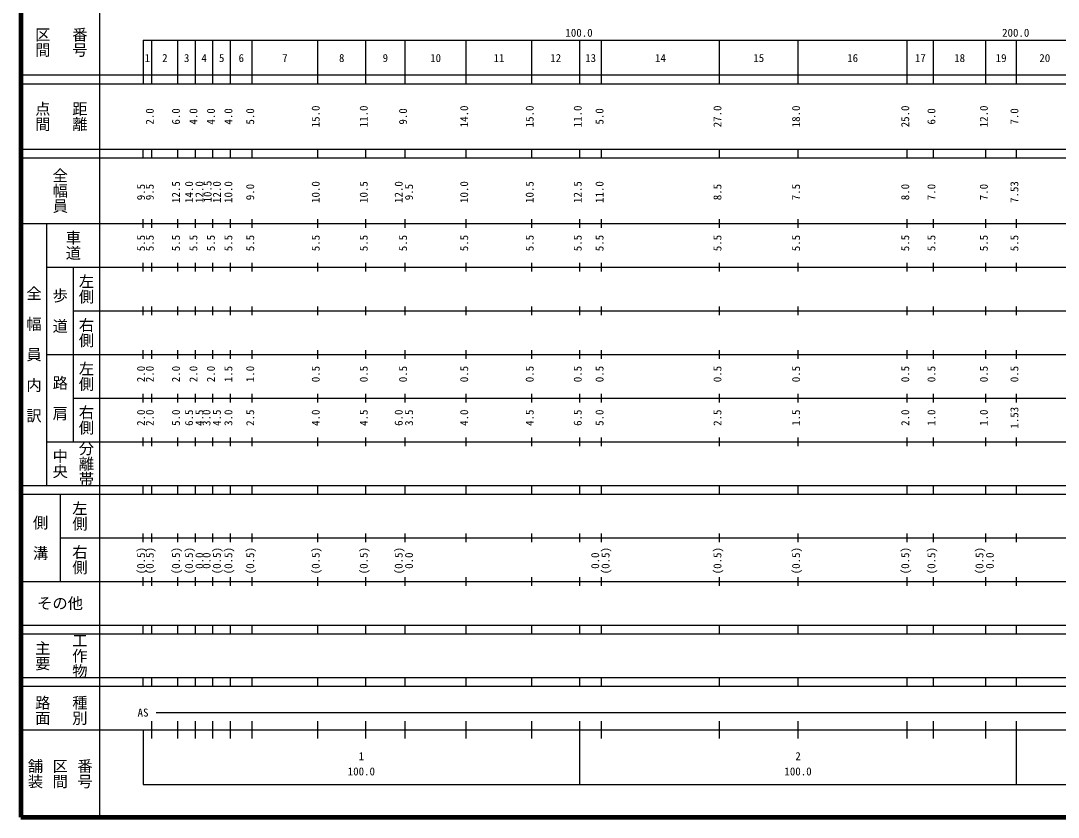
# Model space of a CAD drawing. Units: millimetres on the paper, enlarged 1000 times. Extents: x 40000 to 680000, y 20000 to 380000.
# Drawn here: x 40000 to 277586, y 20000 to 202409 of the extents above; entities that cross this region are included whole.
import ezdxf
from ezdxf.enums import TextEntityAlignment as Align

# ---------------------------------------------------------------- set-up
doc = ezdxf.new("R2010")
doc.units = ezdxf.units.MM
doc.header["$LTSCALE"] = 1000
doc.layers.add('M-TTL', color=2, linetype='Continuous', lineweight=140)
doc.layers.add('M-TTL-BAND', color=7, linetype='Continuous', lineweight=25)
doc.styles.add('@ＭＳ ゴシック', font='')
doc.styles.add('ＭＳ ゴシック', font='')
doc.styles.get('@ＭＳ ゴシック').set_extended_font_data('@MS Gothic')
doc.styles.get('ＭＳ ゴシック').set_extended_font_data('MS Gothic')

msp = doc.modelspace()

# ---------------------------------------------------------------- linework, layer by layer
at = {"layer": 'M-TTL'}
for p, q in [((40000, 380000), (40000, 20000)), ((40000, 20000), (680000, 20000))]:
    msp.add_line(p, q, dxfattribs=at)
at = {"layer": 'M-TTL-BAND'}
for p, q in [((58000, 370000), (58000, 20000)), ((68000, 198000), (579000, 198000)), ((68000, 198000), (68000, 188000)), ((70000, 188000), (70000, 198000)), ((76000, 188000), (76000, 198000)), ((80000, 188000), (80000, 198000)), ((84000, 188000), (84000, 198000)), ((88000, 188000), (88000, 198000)), ((93000, 188000), (93000, 198000)), ((108000, 188000), (108000, 198000)), ((119000, 188000), (119000, 198000)), ((128000, 188000), (128000, 198000)), ((142000, 188000), (142000, 198000)), ((157000, 188000), (157000, 198000)), ((168000, 188000), (168000, 198000)), ((173000, 188000), (173000, 198000)), ((200000, 188000), (200000, 198000)), ((218000, 188000), (218000, 198000)), ((243000, 188000), (243000, 198000)), ((249000, 188000), (249000, 198000)), ((261000, 188000), (261000, 198000)), ((268000, 188000), (268000, 198000)), ((40000, 190000), (579000, 190000)), ((40000, 188000), (579000, 188000)), ((40000, 173000), (579000, 173000)), ((68000, 171000), (68000, 173000)), ((70000, 171000), (70000, 173000)), ((76000, 171000), (76000, 173000)), ((80000, 171000), (80000, 173000)), ((84000, 171000), (84000, 173000)), ((88000, 171000), (88000, 173000)), ((93000, 171000), (93000, 173000)), ((108000, 171000), (108000, 173000)), ((119000, 171000), (119000, 173000)), ((128000, 171000), (128000, 173000)), ((142000, 171000), (142000, 173000)), ((157000, 171000), (157000, 173000)), ((168000, 171000), (168000, 173000)), ((173000, 171000), (173000, 173000)), ((200000, 171000), (200000, 173000)), ((218000, 171000), (218000, 173000)), ((243000, 171000), (243000, 173000)), ((249000, 171000), (249000, 173000)), ((261000, 171000), (261000, 173000)), ((268000, 171000), (268000, 173000)), ((40000, 171000), (579000, 171000)), ((68000, 155000), (68000, 157000)), ((70000, 155000), (70000, 157000)), ((76000, 155000), (76000, 157000)), ((80000, 155000), (80000, 157000)), ((84000, 155000), (84000, 157000)), ((88000, 155000), (88000, 157000)), ((93000, 155000), (93000, 157000)), ((108000, 155000), (108000, 157000)), ((119000, 155000), (119000, 157000)), ((128000, 155000), (128000, 157000)), ((142000, 155000), (142000, 157000)), ((157000, 155000), (157000, 157000)), ((168000, 155000), (168000, 157000)), ((173000, 155000), (173000, 157000)), ((200000, 155000), (200000, 157000)), ((218000, 155000), (218000, 157000)), ((243000, 155000), (243000, 157000)), ((249000, 155000), (249000, 157000)), ((261000, 155000), (261000, 157000)), ((268000, 155000), (268000, 157000)), ((40000, 156000), (579000, 156000)), ((46000, 96000), (46000, 156000)), ((46000, 146000), (579000, 146000)), ((52000, 146000), (52000, 106000)), ((68000, 145000), (68000, 147000)), ((70000, 145000), (70000, 147000)), ((76000, 145000), (76000, 147000)), ((80000, 145000), (80000, 147000)), ((84000, 145000), (84000, 147000)), ((88000, 145000), (88000, 147000)), ((93000, 145000), (93000, 147000)), ((108000, 145000), (108000, 147000)), ((119000, 145000), (119000, 147000)), ((128000, 145000), (128000, 147000)), ((142000, 145000), (142000, 147000)), ((157000, 145000), (157000, 147000)), ((168000, 145000), (168000, 147000)), ((173000, 145000), (173000, 147000)), ((200000, 145000), (200000, 147000)), ((218000, 145000), (218000, 147000)), ((243000, 145000), (243000, 147000)), ((249000, 145000), (249000, 147000)), ((261000, 145000), (261000, 147000)), ((268000, 145000), (268000, 147000)), ((52000, 136000), (579000, 136000)), ((68000, 135000), (68000, 137000)), ((70000, 135000), (70000, 137000)), ((76000, 135000), (76000, 137000)), ((80000, 135000), (80000, 137000)), ((84000, 135000), (84000, 137000)), ((88000, 135000), (88000, 137000)), ((93000, 135000), (93000, 137000)), ((108000, 135000), (108000, 137000)), ((119000, 135000), (119000, 137000)), ((128000, 135000), (128000, 137000)), ((142000, 135000), (142000, 137000)), ((157000, 135000), (157000, 137000)), ((168000, 135000), (168000, 137000)), ((173000, 135000), (173000, 137000)), ((200000, 135000), (200000, 137000)), ((218000, 135000), (218000, 137000)), ((243000, 135000), (243000, 137000)), ((249000, 135000), (249000, 137000)), ((261000, 135000), (261000, 137000)), ((268000, 135000), (268000, 137000)), ((46000, 126000), (579000, 126000)), ((68000, 125000), (68000, 127000)), ((70000, 125000), (70000, 127000)), ((76000, 125000), (76000, 127000)), ((80000, 125000), (80000, 127000)), ((84000, 125000), (84000, 127000)), ((88000, 125000), (88000, 127000)), ((93000, 125000), (93000, 127000)), ((108000, 125000), (108000, 127000)), ((119000, 125000), (119000, 127000)), ((128000, 125000), (128000, 127000)), ((142000, 125000), (142000, 127000)), ((157000, 125000), (157000, 127000)), ((168000, 125000), (168000, 127000)), ((173000, 125000), (173000, 127000)), ((200000, 125000), (200000, 127000)), ((218000, 125000), (218000, 127000)), ((243000, 125000), (243000, 127000)), ((249000, 125000), (249000, 127000)), ((261000, 125000), (261000, 127000)), ((268000, 125000), (268000, 127000)), ((68000, 115000), (68000, 117000)), ((70000, 115000), (70000, 117000)), ((76000, 115000), (76000, 117000)), ((80000, 115000), (80000, 117000)), ((84000, 115000), (84000, 117000)), ((88000, 115000), (88000, 117000)), ((93000, 115000), (93000, 117000)), ((108000, 115000), (108000, 117000)), ((119000, 115000), (119000, 117000)), ((128000, 115000), (128000, 117000)), ((142000, 115000), (142000, 117000)), ((157000, 115000), (157000, 117000)), ((168000, 115000), (168000, 117000)), ((173000, 115000), (173000, 117000)), ((200000, 115000), (200000, 117000)), ((218000, 115000), (218000, 117000)), ((243000, 115000), (243000, 117000)), ((249000, 115000), (249000, 117000)), ((261000, 115000), (261000, 117000)), ((268000, 115000), (268000, 117000)), ((52000, 116000), (579000, 116000)), ((68000, 105000), (68000, 107000)), ((70000, 105000), (70000, 107000)), ((76000, 105000), (76000, 107000)), ((80000, 105000), (80000, 107000)), ((84000, 105000), (84000, 107000)), ((88000, 105000), (88000, 107000)), ((93000, 105000), (93000, 107000)), ((108000, 105000), (108000, 107000)), ((119000, 105000), (119000, 107000)), ((128000, 105000), (128000, 107000)), ((142000, 105000), (142000, 107000)), ((157000, 105000), (157000, 107000)), ((168000, 105000), (168000, 107000)), ((173000, 105000), (173000, 107000)), ((200000, 105000), (200000, 107000)), ((218000, 105000), (218000, 107000)), ((243000, 105000), (243000, 107000)), ((249000, 105000), (249000, 107000)), ((261000, 105000), (261000, 107000)), ((268000, 105000), (268000, 107000)), ((46000, 106000), (579000, 106000)), ((40000, 96000), (579000, 96000)), ((68000, 94000), (68000, 96000)), ((70000, 94000), (70000, 96000)), ((76000, 94000), (76000, 96000)), ((80000, 94000), (80000, 96000)), ((84000, 94000), (84000, 96000)), ((88000, 94000), (88000, 96000)), ((93000, 94000), (93000, 96000)), ((108000, 94000), (108000, 96000)), ((119000, 94000), (119000, 96000)), ((128000, 94000), (128000, 96000)), ((142000, 94000), (142000, 96000)), ((157000, 94000), (157000, 96000)), ((168000, 94000), (168000, 96000)), ((173000, 94000), (173000, 96000)), ((200000, 94000), (200000, 96000)), ((218000, 94000), (218000, 96000)), ((243000, 94000), (243000, 96000)), ((249000, 94000), (249000, 96000)), ((261000, 94000), (261000, 96000)), ((268000, 94000), (268000, 96000)), ((40000, 94000), (579000, 94000)), ((49000, 94000), (49000, 74000)), ((49000, 84000), (579000, 84000)), ((68000, 83000), (68000, 85000)), ((70000, 83000), (70000, 85000)), ((76000, 83000), (76000, 85000)), ((80000, 83000), (80000, 85000)), ((84000, 83000), (84000, 85000)), ((88000, 83000), (88000, 85000)), ((93000, 83000), (93000, 85000)), ((108000, 83000), (108000, 85000)), ((119000, 83000), (119000, 85000)), ((128000, 83000), (128000, 85000)), ((142000, 83000), (142000, 85000)), ((157000, 83000), (157000, 85000)), ((168000, 83000), (168000, 85000)), ((173000, 83000), (173000, 85000)), ((200000, 83000), (200000, 85000)), ((218000, 83000), (218000, 85000)), ((243000, 83000), (243000, 85000)), ((249000, 83000), (249000, 85000)), ((261000, 83000), (261000, 85000)), ((268000, 83000), (268000, 85000)), ((40000, 74000), (579000, 74000)), ((68000, 73000), (68000, 75000)), ((70000, 73000), (70000, 75000)), ((76000, 73000), (76000, 75000)), ((80000, 73000), (80000, 75000)), ((84000, 73000), (84000, 75000)), ((88000, 73000), (88000, 75000)), ((93000, 73000), (93000, 75000)), ((108000, 73000), (108000, 75000)), ((119000, 73000), (119000, 75000)), ((128000, 73000), (128000, 75000)), ((142000, 73000), (142000, 75000)), ((157000, 73000), (157000, 75000)), ((168000, 73000), (168000, 75000)), ((173000, 73000), (173000, 75000)), ((200000, 73000), (200000, 75000)), ((218000, 73000), (218000, 75000)), ((243000, 73000), (243000, 75000)), ((249000, 73000), (249000, 75000)), ((261000, 73000), (261000, 75000)), ((268000, 73000), (268000, 75000)), ((40000, 64000), (579000, 64000)), ((40000, 62000), (579000, 62000)), ((68000, 62000), (68000, 64000)), ((70000, 62000), (70000, 64000)), ((76000, 62000), (76000, 64000)), ((80000, 62000), (80000, 64000)), ((84000, 62000), (84000, 64000)), ((88000, 62000), (88000, 64000)), ((93000, 62000), (93000, 64000)), ((108000, 62000), (108000, 64000)), ((119000, 62000), (119000, 64000)), ((128000, 62000), (128000, 64000)), ((142000, 62000), (142000, 64000)), ((157000, 62000), (157000, 64000)), ((168000, 62000), (168000, 64000)), ((173000, 62000), (173000, 64000)), ((200000, 62000), (200000, 64000)), ((218000, 62000), (218000, 64000)), ((243000, 62000), (243000, 64000)), ((249000, 62000), (249000, 64000)), ((261000, 62000), (261000, 64000)), ((268000, 62000), (268000, 64000)), ((40000, 52000), (579000, 52000)), ((40000, 50000), (579000, 50000)), ((68000, 50000), (68000, 52000)), ((70000, 50000), (70000, 52000)), ((76000, 50000), (76000, 52000)), ((80000, 50000), (80000, 52000)), ((84000, 50000), (84000, 52000)), ((88000, 50000), (88000, 52000)), ((93000, 50000), (93000, 52000)), ((108000, 50000), (108000, 52000)), ((119000, 50000), (119000, 52000)), ((128000, 50000), (128000, 52000)), ((142000, 50000), (142000, 52000)), ((157000, 50000), (157000, 52000)), ((168000, 50000), (168000, 52000)), ((173000, 50000), (173000, 52000)), ((200000, 50000), (200000, 52000)), ((218000, 50000), (218000, 52000)), ((243000, 50000), (243000, 52000)), ((249000, 50000), (249000, 52000)), ((261000, 50000), (261000, 52000)), ((268000, 50000), (268000, 52000)), ((71000, 44000), (435500, 44000)), ((70000, 38000), (70000, 42000)), ((76000, 38000), (76000, 42000)), ((80000, 38000), (80000, 42000)), ((84000, 38000), (84000, 42000)), ((88000, 38000), (88000, 42000)), ((93000, 38000), (93000, 42000)), ((108000, 38000), (108000, 42000)), ((119000, 38000), (119000, 42000)), ((128000, 38000), (128000, 42000)), ((142000, 38000), (142000, 42000)), ((157000, 38000), (157000, 42000)), ((168000, 27500), (168000, 42000)), ((173000, 38000), (173000, 42000)), ((200000, 38000), (200000, 42000)), ((218000, 38000), (218000, 42000)), ((243000, 38000), (243000, 42000)), ((249000, 38000), (249000, 42000)), ((261000, 38000), (261000, 42000)), ((268000, 27500), (268000, 42000)), ((40000, 40000), (579000, 40000)), ((68000, 40000), (68000, 27500)), ((68000, 27500), (579000, 27500))]:
    msp.add_line(p, q, dxfattribs=at)

# ---------------------------------------------------------------- texts
at = {"layer": 'M-TTL-BAND', "style": '@ＭＳ ゴシック'}
for s, p in [('区間', (45000, 197500)), ('番号', (53500, 197500)), ('点間', (45000, 180500)), ('距離', (53500, 180500)), ('全幅員', (49000, 163500)), ('車道', (52000, 151000)), ('左側', (55000, 141000)), ('全\u3000幅\u3000員\u3000内\u3000訳', (43000, 126000)), ('歩\u3000道', (49000, 136000)), ('右側', (55000, 131000)), ('左側', (55000, 121000)), ('路\u3000肩', (49000, 116000)), ('右側', (55000, 111000)), ('分離帯', (55000, 101000)), ('中央', (49000, 101000)), ('左側', (53500, 89000)), ('側\u3000溝', (44500, 84000)), ('右側', (53500, 79000)), ('主要', (45000, 57000)), ('工作物', (53500, 57000)), ('路面', (45000, 44500)), ('種別', (53500, 44500)), ('舗装', (43333, 30000)), ('番号', (54667, 30000)), ('区間', (49000, 30000))]:
    msp.add_text(s, height=2566, rotation=270, dxfattribs=at).set_placement(p, align=Align.MIDDLE_CENTER)
at = {"layer": 'M-TTL-BAND', "style": 'ＭＳ ゴシック'}
for s, p in [('100.0', (167844, 198195)), ('200.0', (267844, 198195)), ('1', (69000, 192405)), ('2', (73000, 192405)), ('3', (78000, 192405)), ('4', (82000, 192405)), ('5', (86000, 192405)), ('6', (90500, 192405)), ('7', (100500, 192405)), ('8', (113500, 192405)), ('9', (123500, 192405)), ('10', (135000, 192405)), ('11', (149500, 192405)), ('12', (162500, 192405)), ('13', (170500, 192405)), ('14', (186500, 192405)), ('15', (209000, 192405)), ('16', (230500, 192405)), ('17', (246000, 192405)), ('18', (255000, 192405)), ('19', (264500, 192405)), ('20', (274500, 192405)), ('AS', (68000, 42500)), ('1', (118000, 32523)), ('2', (218000, 32523)), ('100.0', (118000, 29033)), ('100.0', (218000, 29033))]:
    msp.add_text(s, height=1833, dxfattribs=at).set_placement(p, align=Align.BOTTOM_CENTER)
for s, p in [('2.0', (71000, 180500)), ('6.0', (77000, 180500)), ('4.0', (81000, 180500)), ('4.0', (85000, 180500)), ('4.0', (89000, 180500)), ('5.0', (94000, 180500)), ('15.0', (109000, 180500)), ('11.0', (120000, 180500)), ('9.0', (129000, 180500)), ('14.0', (143000, 180500)), ('15.0', (158000, 180500)), ('11.0', (169000, 180500)), ('5.0', (174000, 180500)), ('27.0', (201000, 180500)), ('18.0', (219000, 180500)), ('25.0', (244000, 180500)), ('6.0', (250000, 180500)), ('12.0', (262000, 180500)), ('7.0', (269000, 180500)), ('9.5', (69000, 163174)), ('9.5', (71000, 163174)), ('12.5', (77000, 163174)), ('14.0', (80000, 163174)), ('12.0', (82370, 163174)), ('10.5', (84243, 163295)), ('12.0', (86370, 163174)), ('10.0', (89000, 163174)), ('9.0', (94000, 163174)), ('10.0', (109000, 163174)), ('10.5', (120000, 163174)), ('12.0', (128000, 163174)), ('9.5', (130370, 163174)), ('10.0', (143000, 163174)), ('10.5', (158000, 163174)), ('12.5', (169000, 163174)), ('11.0', (174000, 163174)), ('8.5', (201000, 163174)), ('7.5', (219000, 163174)), ('8.0', (244000, 163174)), ('7.0', (250000, 163174)), ('7.0', (262000, 163174)), ('7.53', (269000, 163174)), ('5.5', (69000, 151500)), ('5.5', (71000, 151500)), ('5.5', (77000, 151500)), ('5.5', (81000, 151500)), ('5.5', (85000, 151500)), ('5.5', (89000, 151500)), ('5.5', (94000, 151500)), ('5.5', (109000, 151500)), ('5.5', (120000, 151500)), ('5.5', (129000, 151500)), ('5.5', (143000, 151500)), ('5.5', (158000, 151500)), ('5.5', (169000, 151500)), ('5.5', (174000, 151500)), ('5.5', (201000, 151500)), ('5.5', (219000, 151500)), ('5.5', (244000, 151500)), ('5.5', (250000, 151500)), ('5.5', (262000, 151500)), ('5.5', (269000, 151500)), ('2.0', (69000, 121500)), ('2.0', (71000, 121500)), ('2.0', (77000, 121500)), ('2.0', (81000, 121500)), ('2.0', (85000, 121500)), ('1.5', (89000, 121500)), ('1.0', (94000, 121500)), ('0.5', (109000, 121500)), ('0.5', (120000, 121500)), ('0.5', (129000, 121500)), ('0.5', (143000, 121500)), ('0.5', (158000, 121500)), ('0.5', (169000, 121500)), ('0.5', (174000, 121500)), ('0.5', (201000, 121500)), ('0.5', (219000, 121500)), ('0.5', (244000, 121500)), ('0.5', (250000, 121500)), ('0.5', (262000, 121500)), ('0.5', (269000, 121500)), ('2.0', (69000, 111500)), ('2.0', (71000, 111500)), ('5.0', (77000, 111500)), ('6.5', (80000, 111500)), ('4.5', (82370, 111500)), ('3.0', (84000, 111500)), ('4.5', (86370, 111500)), ('3.0', (89000, 111500)), ('2.5', (94000, 111500)), ('4.0', (109000, 111500)), ('4.5', (120000, 111500)), ('6.0', (128000, 111500)), ('3.5', (130370, 111500)), ('4.0', (143000, 111500)), ('4.5', (158000, 111500)), ('6.5', (169000, 111500)), ('5.0', (174000, 111500)), ('2.5', (201000, 111500)), ('1.5', (219000, 111500)), ('2.0', (244000, 111500)), ('1.0', (250000, 111500)), ('1.0', (262000, 111500)), ('1.53', (269000, 111500)), ('(0.5)', (69000, 78764)), ('(0.5)', (71000, 78764)), ('(0.5)', (77000, 78764)), ('(0.5)', (80000, 78764)), ('(0.5)', (86370, 78764)), ('(0.5)', (89000, 78764)), ('(0.5)', (94000, 78764)), ('(0.5)', (109000, 78764)), ('(0.5)', (120000, 78764)), ('(0.5)', (128000, 78764)), ('(0.5)', (175370, 78764)), ('(0.5)', (201000, 78764)), ('(0.5)', (219000, 78764)), ('(0.5)', (244000, 78764)), ('(0.5)', (250000, 78764)), ('(0.5)', (261000, 78764)), ('0.0', (82370, 78764)), ('0.0', (84000, 78764)), ('0.0', (130370, 78764)), ('0.0', (173000, 78764)), ('0.0', (263370, 78764))]:
    msp.add_text(s, height=1833, rotation=90, dxfattribs=at).set_placement(p, align=Align.BOTTOM_CENTER)
msp.add_text('その他', height=2566, dxfattribs=at).set_placement((49000, 69000), align=Align.MIDDLE_CENTER)

doc.saveas('drawing.dxf')
